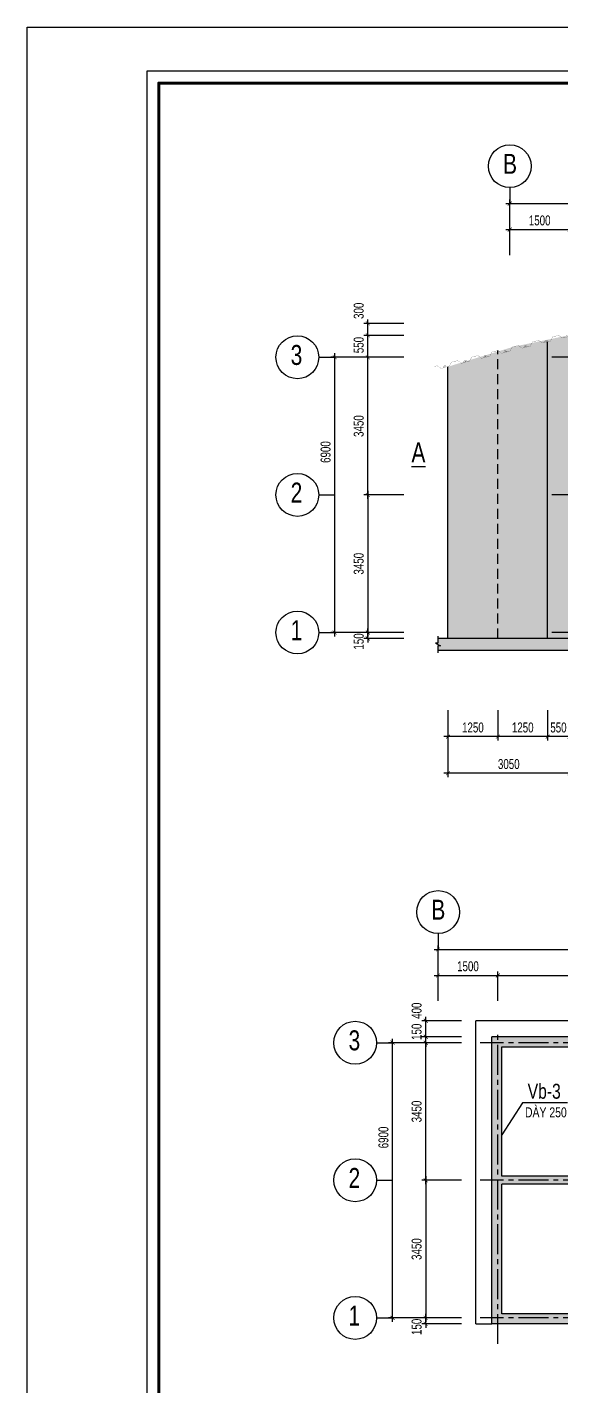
# Model space of a CAD drawing. Header units: millimetres. Extents: x -743195 to -406795, y -426565 to -367165.
# Drawn here: x -743195 to -729784, y -401249 to -367165 of the extents above; entities that cross this region are included whole.
import ezdxf

# ---------------------------------------------------------------- set-up
doc = ezdxf.new("R2010")
doc.units = ezdxf.units.MM
doc.header["$LTSCALE"] = 1000
doc.header["$MEASUREMENT"] = 0
doc.linetypes.add('CENTER2', pattern=[1.125, 0.75, -0.125, 0.125, -0.125])
doc.linetypes.add('HIDDEN', pattern=[0.375, 0.25, -0.125])
for name, color, linetype in [('004HIDDEN', 252, 'HIDDEN'), ('CDC-KHUNGTEN', 7, 'Continuous'), ('CDC.01.AXIS', 160, 'CENTER2'), ('CDC.02.DIM', 1, 'Continuous'), ('CDC.03.BORDER', 3, 'Continuous'), ('CDC.06.TEXT', 2, 'Continuous'), ('CDC.10.HATCH', 251, 'Continuous'), ('DIM', 1, 'Continuous'), ('KCS_CHI', 1, 'Continuous')]:
    doc.layers.add(name, color=color, linetype=linetype)
doc.styles.add('ARIAL', font='arial.ttf', dxfattribs={"width": 0.7})
doc.styles.add('KCS_SMTEXT', font='arial.ttf', dxfattribs={"width": 0.7})
doc.dimstyles.new('100', dxfattribs={"dimscale": 100, "dimtxt": 2.5, "dimasz": 1, "dimexe": 1, "dimexo": 0, "dimgap": 1, "dimtad": 1, "dimdec": 0, "dimdsep": 46, "dimtxsty": 'ARIAL', "dimblk": 'ARCHTICK', "dimcen": 1, "dimdle": 1, "dimclrd": 1, "dimclre": 1, "dimclrt": 2, "dimadec": 0, "dimazin": 0, "dimtfac": 0.00072, "dimtdec": 0, "dimtix": 1, "dimtmove": 2, "dimatfit": 3, "dimldrblk": 'ARCHTICK', "dimfxl": 1, "dimtolj": 1, "dimarcsym": 0})
pattern_1 = [(50, (3326.72, -18708.47), (215.178055, -18.82564), [22.5, -247.5]), (355, (3326.72, -18708.47), (-41.6254, 225.65764), [18, -198]), (100.4514, (3344.65, -18710.04), (173.552815, 206.831863), [19.122057, -210.342634]), (46.1842, (3326.72, -18648.47), (320.172315, -49.655704), [33.75, -371.25]), (96.6356, (3353.4, -18652.6), (280.39881, 292.23536), [28.68309, -315.5139]), (351.1842, (3326.7, -18648.47), (280.39858, 292.23558), [27, -297]), (21, (3356.72, -18663.47), (179.072116, -120.785667), [22.5, -247.5]), (226, (3356.72, -18663.47), (201.564637, -109.66194), [18, -198]), (71.4514, (3371.64, -18673.53), (252.06679, 96.75915), [19.122057, -210.342634]), (67.5, (3326.716, -18708.47), (-46.774855, 88.3123386), [0, -195.6, 0, -201, 0, -198.75]), (4.5, (3326.72, -18708.47), (85.005277, 114.030957), [0, -114.6, 0, -191.1, 0, -75.75]), (327.5, (3259.816, -18708.47), (160.146731, -6.7664615), [0, -75, 0, -234, 0, -310.5]), (317.5, (3229.82, -18708.47), (174.95585, 30.031495), [0, -97.5, 0, -155.4, 0, -220.5]), (315, (3326.72, -18708.47), (90.156115, 90.156115), []), (315, (3326.72, -18671.72), (90.156115, 90.156115), [])]

# ---------------------------------------------------------------- blocks, each defined once
blk = doc.blocks.new('_ArchTick')
at = {"color": 0, "linetype": 'ByBlock', "const_width": 0.15}
blk.add_lwpolyline([(-0.5, -0.5), (0.5, 0.5)], dxfattribs=at)
blk = doc.blocks.new('*D26')
at = {"layer": 'CDC.02.DIM', "color": 1, "lineweight": -2, "transparency": 16777216}
for p, q in [((-733199, -395972), (-733199, -399622)), ((-732297, -396072), (-733299, -396072)), ((-732297, -399522), (-733299, -399522))]:
    blk.add_line(p, q, dxfattribs=at)
at = {"layer": 'Defpoints', "color": 0, "transparency": 16777216}
for p in [(-732297, -396072), (-733199, -399522), (-732297, -399522)]:
    blk.add_point(p, dxfattribs=at)
at = {"layer": 'CDC.02.DIM', "color": 1, "lineweight": -2, "transparency": 16777216, "xscale": 100, "yscale": 100, "zscale": 100}
for p, rotation in [((-733199, -396072), 90), ((-733199, -399522), 270)]:
    blk.add_blockref('_ArchTick', p, dxfattribs=dict(at, rotation=rotation))
at = {"layer": 'CDC.02.DIM', "color": 2, "transparency": 16777216, "insert": (-733426, -397797), "char_height": 250, "attachment_point": 5, "rotation": 90, "style": 'ARIAL'}
blk.add_mtext('\\A1;3450', dxfattribs=at)
blk = doc.blocks.new('*D27')
at = {"layer": 'CDC.02.DIM', "color": 1, "lineweight": -2, "transparency": 16777216}
for p, q in [((-732297, -392622), (-733299, -392622)), ((-733199, -396172), (-733199, -392522)), ((-732297, -396072), (-733299, -396072))]:
    blk.add_line(p, q, dxfattribs=at)
at = {"layer": 'Defpoints', "color": 0, "transparency": 16777216}
for p in [(-733199, -392622), (-732297, -392622), (-732297, -396072)]:
    blk.add_point(p, dxfattribs=at)
at = {"layer": 'CDC.02.DIM', "color": 1, "lineweight": -2, "transparency": 16777216, "xscale": 100, "yscale": 100, "zscale": 100}
for p, rotation in [((-733199, -392622), 90), ((-733199, -396072), 270)]:
    blk.add_blockref('_ArchTick', p, dxfattribs=dict(at, rotation=rotation))
at = {"layer": 'CDC.02.DIM', "color": 2, "transparency": 16777216, "insert": (-733426, -394347), "char_height": 250, "attachment_point": 5, "rotation": 90, "style": 'ARIAL'}
blk.add_mtext('\\A1;3450', dxfattribs=at)
blk = doc.blocks.new('*D28')
at = {"layer": 'CDC.02.DIM', "color": 1, "lineweight": -2, "transparency": 16777216}
for p, q in [((-732297, -392622), (-734129, -392622)), ((-734029, -399622), (-734029, -392522)), ((-732297, -399522), (-734129, -399522))]:
    blk.add_line(p, q, dxfattribs=at)
at = {"layer": 'Defpoints', "color": 0, "transparency": 16777216}
for p in [(-734029, -392622), (-732297, -392622), (-732297, -399522)]:
    blk.add_point(p, dxfattribs=at)
at = {"layer": 'CDC.02.DIM', "color": 1, "lineweight": -2, "transparency": 16777216, "xscale": 100, "yscale": 100, "zscale": 100}
for p, rotation in [((-734029, -392622), 90), ((-734029, -399522), 270)]:
    blk.add_blockref('_ArchTick', p, dxfattribs=dict(at, rotation=rotation))
at = {"layer": 'CDC.02.DIM', "color": 2, "transparency": 16777216, "insert": (-734257, -394998), "char_height": 250, "attachment_point": 5, "rotation": 90, "style": 'ARIAL'}
blk.add_mtext('\\A1;6900', dxfattribs=at)
blk = doc.blocks.new('*D36')
at = {"layer": 'CDC.02.DIM', "color": 1, "lineweight": -2, "transparency": 16777216}
for p, q in [((-732297, -392472), (-733299, -392472)), ((-732297, -392622), (-733299, -392622)), ((-733199, -392472), (-733199, -392372)), ((-733199, -392622), (-733199, -392472)), ((-733199, -392622), (-733199, -392722))]:
    blk.add_line(p, q, dxfattribs=at)
at = {"layer": 'Defpoints', "color": 0, "transparency": 16777216}
for p in [(-733199, -392472), (-732297, -392472), (-732297, -392622)]:
    blk.add_point(p, dxfattribs=at)
at = {"layer": 'CDC.02.DIM', "color": 1, "lineweight": -2, "transparency": 16777216, "xscale": 100, "yscale": 100, "zscale": 100}
for p, rotation in [((-733199, -392472), 270), ((-733199, -392622), 90)]:
    blk.add_blockref('_ArchTick', p, dxfattribs=dict(at, rotation=rotation))
at = {"layer": 'CDC.02.DIM', "color": 2, "transparency": 16777216, "insert": (-733426, -392349), "char_height": 250, "attachment_point": 5, "rotation": 90, "style": 'ARIAL'}
blk.add_mtext('\\A1;150', dxfattribs=at)
blk = doc.blocks.new('*D37')
at = {"layer": 'CDC.02.DIM', "color": 1, "lineweight": -2, "transparency": 16777216}
for p, q in [((-733199, -399522), (-733199, -399422)), ((-732297, -399522), (-733299, -399522)), ((-732297, -399672), (-733299, -399672)), ((-733199, -399672), (-733199, -399522)), ((-733199, -399672), (-733199, -399772))]:
    blk.add_line(p, q, dxfattribs=at)
at = {"layer": 'Defpoints', "color": 0, "transparency": 16777216}
for p in [(-733199, -399522), (-732297, -399522), (-732297, -399672)]:
    blk.add_point(p, dxfattribs=at)
at = {"layer": 'CDC.02.DIM', "color": 1, "lineweight": -2, "transparency": 16777216, "xscale": 100, "yscale": 100, "zscale": 100}
for p, rotation in [((-733199, -399522), 270), ((-733199, -399672), 90)]:
    blk.add_blockref('_ArchTick', p, dxfattribs=dict(at, rotation=rotation))
at = {"layer": 'CDC.02.DIM', "color": 2, "transparency": 16777216, "insert": (-733426, -399746), "char_height": 250, "attachment_point": 5, "rotation": 90, "style": 'ARIAL'}
blk.add_mtext('\\A1;150', dxfattribs=at)
blk = doc.blocks.new('*D288')
at = {"layer": 'CDC.02.DIM', "color": 1, "lineweight": -2, "transparency": 16777216}
for p, q in [((-733749, -378890), (-734751, -378890)), ((-734651, -378790), (-734651, -382440)), ((-733749, -382340), (-734751, -382340))]:
    blk.add_line(p, q, dxfattribs=at)
at = {"layer": 'Defpoints', "color": 0, "transparency": 16777216}
for p in [(-733749, -378890), (-734651, -382340), (-733749, -382340)]:
    blk.add_point(p, dxfattribs=at)
at = {"layer": 'CDC.02.DIM', "color": 1, "lineweight": -2, "transparency": 16777216, "xscale": 100, "yscale": 100, "zscale": 100}
for p, rotation in [((-734651, -378890), 90), ((-734651, -382340), 270)]:
    blk.add_blockref('_ArchTick', p, dxfattribs=dict(at, rotation=rotation))
at = {"layer": 'CDC.02.DIM', "color": 2, "transparency": 16777216, "insert": (-734878, -380615), "char_height": 250, "attachment_point": 5, "rotation": 90, "style": 'ARIAL'}
blk.add_mtext('\\A1;3450', dxfattribs=at)
blk = doc.blocks.new('*D289')
at = {"layer": 'CDC.02.DIM', "color": 1, "lineweight": -2, "transparency": 16777216}
for p, q in [((-733749, -375440), (-734751, -375440)), ((-734651, -378990), (-734651, -375340)), ((-733749, -378890), (-734751, -378890))]:
    blk.add_line(p, q, dxfattribs=at)
at = {"layer": 'Defpoints', "color": 0, "transparency": 16777216}
for p in [(-734651, -375440), (-733749, -375440), (-733749, -378890)]:
    blk.add_point(p, dxfattribs=at)
at = {"layer": 'CDC.02.DIM', "color": 1, "lineweight": -2, "transparency": 16777216, "xscale": 100, "yscale": 100, "zscale": 100}
for p, rotation in [((-734651, -375440), 90), ((-734651, -378890), 270)]:
    blk.add_blockref('_ArchTick', p, dxfattribs=dict(at, rotation=rotation))
at = {"layer": 'CDC.02.DIM', "color": 2, "transparency": 16777216, "insert": (-734878, -377165), "char_height": 250, "attachment_point": 5, "rotation": 90, "style": 'ARIAL'}
blk.add_mtext('\\A1;3450', dxfattribs=at)
blk = doc.blocks.new('*D290')
at = {"layer": 'CDC.02.DIM', "color": 1, "lineweight": -2, "transparency": 16777216}
for p, q in [((-733749, -375440), (-735581, -375440)), ((-735481, -382440), (-735481, -375340)), ((-733749, -382340), (-735581, -382340))]:
    blk.add_line(p, q, dxfattribs=at)
at = {"layer": 'Defpoints', "color": 0, "transparency": 16777216}
for p in [(-735481, -375440), (-733749, -375440), (-733749, -382340)]:
    blk.add_point(p, dxfattribs=at)
at = {"layer": 'CDC.02.DIM', "color": 1, "lineweight": -2, "transparency": 16777216, "xscale": 100, "yscale": 100, "zscale": 100}
for p, rotation in [((-735481, -375440), 90), ((-735481, -382340), 270)]:
    blk.add_blockref('_ArchTick', p, dxfattribs=dict(at, rotation=rotation))
at = {"layer": 'CDC.02.DIM', "color": 2, "transparency": 16777216, "insert": (-735709, -377816), "char_height": 250, "attachment_point": 5, "rotation": 90, "style": 'ARIAL'}
blk.add_mtext('\\A1;6900', dxfattribs=at)
blk = doc.blocks.new('*D298')
at = {"layer": 'CDC.02.DIM', "color": 1, "lineweight": -2, "transparency": 16777216}
for p, q in [((-730140, -384285), (-730140, -385050)), ((-729590, -384285), (-729590, -385050)), ((-729490, -384950), (-730240, -384950))]:
    blk.add_line(p, q, dxfattribs=at)
at = {"layer": 'Defpoints', "color": 0, "transparency": 16777216}
for p in [(-730140, -384285), (-729590, -384285), (-730140, -384950)]:
    blk.add_point(p, dxfattribs=at)
at = {"layer": 'CDC.02.DIM', "color": 1, "lineweight": -2, "transparency": 16777216, "xscale": 100, "yscale": 100, "zscale": 100, "rotation": 180}
blk.add_blockref('_ArchTick', (-730140, -384950), dxfattribs=at)
at = {"layer": 'CDC.02.DIM', "color": 1, "lineweight": -2, "transparency": 16777216, "xscale": 100, "yscale": 100, "zscale": 100}
blk.add_blockref('_ArchTick', (-729590, -384950), dxfattribs=at)
at = {"layer": 'CDC.02.DIM', "color": 2, "transparency": 16777216, "insert": (-729869, -384722), "char_height": 250, "attachment_point": 5, "style": 'ARIAL'}
blk.add_mtext('\\A1;550', dxfattribs=at)
blk = doc.blocks.new('*D299')
at = {"layer": 'CDC.02.DIM', "color": 1, "lineweight": -2, "transparency": 16777216}
for p, q in [((-733749, -374890), (-734751, -374890)), ((-734651, -375540), (-734651, -374790)), ((-733749, -375440), (-734751, -375440))]:
    blk.add_line(p, q, dxfattribs=at)
at = {"layer": 'Defpoints', "color": 0, "transparency": 16777216}
for p in [(-734651, -374890), (-733749, -374890), (-733749, -375440)]:
    blk.add_point(p, dxfattribs=at)
at = {"layer": 'CDC.02.DIM', "color": 1, "lineweight": -2, "transparency": 16777216, "xscale": 100, "yscale": 100, "zscale": 100}
for p, rotation in [((-734651, -374890), 90), ((-734651, -375440), 270)]:
    blk.add_blockref('_ArchTick', p, dxfattribs=dict(at, rotation=rotation))
at = {"layer": 'CDC.02.DIM', "color": 2, "transparency": 16777216, "insert": (-734878, -375134), "char_height": 250, "attachment_point": 5, "rotation": 90, "style": 'ARIAL'}
blk.add_mtext('\\A1;550', dxfattribs=at)
blk = doc.blocks.new('*D300')
at = {"layer": 'CDC.02.DIM', "color": 1, "lineweight": -2, "transparency": 16777216}
for p, q in [((-733749, -382340), (-734751, -382340)), ((-734651, -382340), (-734651, -382240)), ((-734651, -382490), (-734651, -382340)), ((-733749, -382490), (-734751, -382490)), ((-734651, -382490), (-734651, -382590))]:
    blk.add_line(p, q, dxfattribs=at)
at = {"layer": 'Defpoints', "color": 0, "transparency": 16777216}
for p in [(-734651, -382340), (-733749, -382340), (-733749, -382490)]:
    blk.add_point(p, dxfattribs=at)
at = {"layer": 'CDC.02.DIM', "color": 1, "lineweight": -2, "transparency": 16777216, "xscale": 100, "yscale": 100, "zscale": 100}
for p, rotation in [((-734651, -382340), 270), ((-734651, -382490), 90)]:
    blk.add_blockref('_ArchTick', p, dxfattribs=dict(at, rotation=rotation))
at = {"layer": 'CDC.02.DIM', "color": 2, "transparency": 16777216, "insert": (-734878, -382564), "char_height": 250, "attachment_point": 5, "rotation": 90, "style": 'ARIAL'}
blk.add_mtext('\\A1;150', dxfattribs=at)
blk = doc.blocks.new('*D308')
at = {"layer": 'CDC.02.DIM', "color": 1, "lineweight": -2, "transparency": 16777216}
for p, q in [((-731390, -384285), (-731390, -385050)), ((-730140, -384285), (-730140, -385050)), ((-730040, -384950), (-731490, -384950))]:
    blk.add_line(p, q, dxfattribs=at)
at = {"layer": 'Defpoints', "color": 0, "transparency": 16777216}
for p in [(-731390, -384285), (-730140, -384285), (-731390, -384950)]:
    blk.add_point(p, dxfattribs=at)
at = {"layer": 'CDC.02.DIM', "color": 1, "lineweight": -2, "transparency": 16777216, "xscale": 100, "yscale": 100, "zscale": 100, "rotation": 180}
blk.add_blockref('_ArchTick', (-731390, -384950), dxfattribs=at)
at = {"layer": 'CDC.02.DIM', "color": 1, "lineweight": -2, "transparency": 16777216, "xscale": 100, "yscale": 100, "zscale": 100}
blk.add_blockref('_ArchTick', (-730140, -384950), dxfattribs=at)
at = {"layer": 'CDC.02.DIM', "color": 2, "transparency": 16777216, "insert": (-730765, -384722), "char_height": 250, "attachment_point": 5, "style": 'ARIAL'}
blk.add_mtext('\\A1;1250', dxfattribs=at)
blk = doc.blocks.new('*D309')
at = {"layer": 'CDC.02.DIM', "color": 1, "lineweight": -2, "transparency": 16777216}
for p, q in [((-732640, -384285), (-732640, -385050)), ((-731390, -384285), (-731390, -385050)), ((-731290, -384950), (-732740, -384950))]:
    blk.add_line(p, q, dxfattribs=at)
at = {"layer": 'Defpoints', "color": 0, "transparency": 16777216}
for p in [(-732640, -384285), (-731390, -384285), (-732640, -384950)]:
    blk.add_point(p, dxfattribs=at)
at = {"layer": 'CDC.02.DIM', "color": 1, "lineweight": -2, "transparency": 16777216, "xscale": 100, "yscale": 100, "zscale": 100, "rotation": 180}
blk.add_blockref('_ArchTick', (-732640, -384950), dxfattribs=at)
at = {"layer": 'CDC.02.DIM', "color": 1, "lineweight": -2, "transparency": 16777216, "xscale": 100, "yscale": 100, "zscale": 100}
blk.add_blockref('_ArchTick', (-731390, -384950), dxfattribs=at)
at = {"layer": 'CDC.02.DIM', "color": 2, "transparency": 16777216, "insert": (-732015, -384722), "char_height": 250, "attachment_point": 5, "style": 'ARIAL'}
blk.add_mtext('\\A1;1250', dxfattribs=at)
blk = doc.blocks.new('*D310')
at = {"layer": 'CDC.02.DIM', "color": 1, "lineweight": -2, "transparency": 16777216}
for p, q in [((-732640, -384285), (-732640, -385967)), ((-729590, -384285), (-729590, -385967)), ((-729490, -385867), (-732740, -385867))]:
    blk.add_line(p, q, dxfattribs=at)
at = {"layer": 'Defpoints', "color": 0, "transparency": 16777216}
for p in [(-732640, -384285), (-729590, -384285), (-732640, -385867)]:
    blk.add_point(p, dxfattribs=at)
at = {"layer": 'CDC.02.DIM', "color": 1, "lineweight": -2, "transparency": 16777216, "xscale": 100, "yscale": 100, "zscale": 100, "rotation": 180}
blk.add_blockref('_ArchTick', (-732640, -385867), dxfattribs=at)
at = {"layer": 'CDC.02.DIM', "color": 1, "lineweight": -2, "transparency": 16777216, "xscale": 100, "yscale": 100, "zscale": 100}
blk.add_blockref('_ArchTick', (-729590, -385867), dxfattribs=at)
at = {"layer": 'CDC.02.DIM', "color": 2, "transparency": 16777216, "insert": (-731115, -385639), "char_height": 250, "attachment_point": 5, "style": 'ARIAL'}
blk.add_mtext('\\A1;3050', dxfattribs=at)
blk = doc.blocks.new('*D314')
at = {"layer": 'Defpoints', "color": 0, "transparency": 16777216}
for p in [(-734651, -374590), (-733749, -374590), (-733749, -374890)]:
    blk.add_point(p, dxfattribs=at)
at = {"layer": 'KCS_CHI', "color": 1, "lineweight": -2, "transparency": 16777216}
for p, q in [((-734651, -374990), (-734651, -374490)), ((-733749, -374590), (-734751, -374590)), ((-733749, -374890), (-734751, -374890))]:
    blk.add_line(p, q, dxfattribs=at)
at = {"layer": 'KCS_CHI', "color": 1, "lineweight": -2, "transparency": 16777216, "xscale": 100, "yscale": 100, "zscale": 100}
for p, rotation in [((-734651, -374590), 90), ((-734651, -374890), 270)]:
    blk.add_blockref('_ArchTick', p, dxfattribs=dict(at, rotation=rotation))
at = {"layer": 'KCS_CHI', "color": 2, "transparency": 16777216, "insert": (-734878, -374275), "char_height": 250, "attachment_point": 5, "rotation": 90, "style": 'ARIAL'}
blk.add_mtext('\\A1;300', dxfattribs=at)
blk = doc.blocks.new('*D339')
at = {"layer": 'CDC.02.DIM', "color": 1, "lineweight": -2, "transparency": 16777216}
for p, q in [((-732297, -392072), (-733299, -392072)), ((-733199, -392572), (-733199, -391972)), ((-732297, -392472), (-733299, -392472))]:
    blk.add_line(p, q, dxfattribs=at)
at = {"layer": 'Defpoints', "color": 0, "transparency": 16777216}
for p in [(-733199, -392072), (-732297, -392072), (-732297, -392472)]:
    blk.add_point(p, dxfattribs=at)
at = {"layer": 'CDC.02.DIM', "color": 1, "lineweight": -2, "transparency": 16777216, "xscale": 100, "yscale": 100, "zscale": 100}
for p, rotation in [((-733199, -392072), 90), ((-733199, -392472), 270)]:
    blk.add_blockref('_ArchTick', p, dxfattribs=dict(at, rotation=rotation))
at = {"layer": 'CDC.02.DIM', "color": 2, "transparency": 16777216, "insert": (-733426, -391821), "char_height": 250, "attachment_point": 5, "rotation": 90, "style": 'ARIAL'}
blk.add_mtext('\\A1;400', dxfattribs=at)
blk = doc.blocks.new('*D353')
at = {"layer": 'CDC.02.DIM', "color": 1, "lineweight": -2, "transparency": 16777216}
for p, q in [((-731090, -372878), (-731090, -371487)), ((-723790, -372878), (-723790, -371487)), ((-731190, -371587), (-723690, -371587))]:
    blk.add_line(p, q, dxfattribs=at)
at = {"layer": 'Defpoints', "color": 0, "transparency": 16777216}
for p in [(-723790, -371587), (-731090, -372878), (-723790, -372878)]:
    blk.add_point(p, dxfattribs=at)
at = {"layer": 'CDC.02.DIM', "color": 1, "lineweight": -2, "transparency": 16777216, "xscale": 100, "yscale": 100, "zscale": 100, "rotation": 180}
blk.add_blockref('_ArchTick', (-731090, -371587), dxfattribs=at)
at = {"layer": 'CDC.02.DIM', "color": 1, "lineweight": -2, "transparency": 16777216, "xscale": 100, "yscale": 100, "zscale": 100}
blk.add_blockref('_ArchTick', (-723790, -371587), dxfattribs=at)
at = {"layer": 'CDC.02.DIM', "color": 2, "transparency": 16777216, "insert": (-727440, -371359), "char_height": 250, "attachment_point": 5, "style": 'ARIAL'}
blk.add_mtext('\\A1;7300', dxfattribs=at)
blk = doc.blocks.new('*D374')
at = {"layer": 'CDC.02.DIM', "color": 1, "lineweight": -2, "transparency": 16777216}
for p, q in [((-731090, -372878), (-731090, -372139)), ((-729590, -372878), (-729590, -372139)), ((-731190, -372239), (-729490, -372239))]:
    blk.add_line(p, q, dxfattribs=at)
at = {"layer": 'Defpoints', "color": 0, "transparency": 16777216}
for p in [(-729590, -372239), (-731090, -372878), (-729590, -372878)]:
    blk.add_point(p, dxfattribs=at)
at = {"layer": 'CDC.02.DIM', "color": 1, "lineweight": -2, "transparency": 16777216, "xscale": 100, "yscale": 100, "zscale": 100, "rotation": 180}
blk.add_blockref('_ArchTick', (-731090, -372239), dxfattribs=at)
at = {"layer": 'CDC.02.DIM', "color": 1, "lineweight": -2, "transparency": 16777216, "xscale": 100, "yscale": 100, "zscale": 100}
blk.add_blockref('_ArchTick', (-729590, -372239), dxfattribs=at)
at = {"layer": 'CDC.02.DIM', "color": 2, "transparency": 16777216, "insert": (-730340, -372011), "char_height": 250, "attachment_point": 5, "style": 'ARIAL'}
blk.add_mtext('\\A1;1500', dxfattribs=at)
blk = doc.blocks.new('*D384')
at = {"layer": 'CDC.02.DIM', "color": 1, "lineweight": -2, "transparency": 16777216}
for p, q in [((-732889, -391575), (-732889, -390183)), ((-725589, -391575), (-725589, -390183)), ((-732989, -390283), (-725489, -390283))]:
    blk.add_line(p, q, dxfattribs=at)
at = {"layer": 'Defpoints', "color": 0, "transparency": 16777216}
for p in [(-725589, -390283), (-732889, -391575), (-725589, -391575)]:
    blk.add_point(p, dxfattribs=at)
at = {"layer": 'CDC.02.DIM', "color": 1, "lineweight": -2, "transparency": 16777216, "xscale": 100, "yscale": 100, "zscale": 100, "rotation": 180}
blk.add_blockref('_ArchTick', (-732889, -390283), dxfattribs=at)
at = {"layer": 'CDC.02.DIM', "color": 1, "lineweight": -2, "transparency": 16777216, "xscale": 100, "yscale": 100, "zscale": 100}
blk.add_blockref('_ArchTick', (-725589, -390283), dxfattribs=at)
at = {"layer": 'CDC.02.DIM', "color": 2, "transparency": 16777216, "insert": (-729239, -390056), "char_height": 250, "attachment_point": 5, "style": 'ARIAL'}
blk.add_mtext('\\A1;7300', dxfattribs=at)
blk = doc.blocks.new('*D387')
at = {"layer": 'CDC.02.DIM', "color": 1, "lineweight": -2, "transparency": 16777216}
for p, q in [((-732989, -390936), (-731289, -390936)), ((-732889, -391575), (-732889, -390836)), ((-731389, -391575), (-731389, -390836))]:
    blk.add_line(p, q, dxfattribs=at)
at = {"layer": 'Defpoints', "color": 0, "transparency": 16777216}
for p in [(-731389, -390936), (-732889, -391575), (-731389, -391575)]:
    blk.add_point(p, dxfattribs=at)
at = {"layer": 'CDC.02.DIM', "color": 1, "lineweight": -2, "transparency": 16777216, "xscale": 100, "yscale": 100, "zscale": 100, "rotation": 180}
blk.add_blockref('_ArchTick', (-732889, -390936), dxfattribs=at)
at = {"layer": 'CDC.02.DIM', "color": 1, "lineweight": -2, "transparency": 16777216, "xscale": 100, "yscale": 100, "zscale": 100}
blk.add_blockref('_ArchTick', (-731389, -390936), dxfattribs=at)
at = {"layer": 'CDC.02.DIM', "color": 2, "transparency": 16777216, "insert": (-732139, -390708), "char_height": 250, "attachment_point": 5, "style": 'ARIAL'}
blk.add_mtext('\\A1;1500', dxfattribs=at)
blk = doc.blocks.new('*D388')
at = {"layer": 'CDC.02.DIM', "color": 1, "lineweight": -2, "transparency": 16777216}
for p, q in [((-731489, -390936), (-726689, -390936)), ((-731389, -391575), (-731389, -390836)), ((-726789, -391575), (-726789, -390836))]:
    blk.add_line(p, q, dxfattribs=at)
at = {"layer": 'Defpoints', "color": 0, "transparency": 16777216}
for p in [(-726789, -390936), (-731389, -391575), (-726789, -391575)]:
    blk.add_point(p, dxfattribs=at)
at = {"layer": 'CDC.02.DIM', "color": 1, "lineweight": -2, "transparency": 16777216, "xscale": 100, "yscale": 100, "zscale": 100, "rotation": 180}
blk.add_blockref('_ArchTick', (-731389, -390936), dxfattribs=at)
at = {"layer": 'CDC.02.DIM', "color": 1, "lineweight": -2, "transparency": 16777216, "xscale": 100, "yscale": 100, "zscale": 100}
blk.add_blockref('_ArchTick', (-726789, -390936), dxfattribs=at)
at = {"layer": 'CDC.02.DIM', "color": 2, "transparency": 16777216, "insert": (-729089, -390708), "char_height": 250, "attachment_point": 5, "style": 'ARIAL'}
blk.add_mtext('\\A1;4600', dxfattribs=at)
blk = doc.blocks.new('KHUNG A1')
at = {"layer": 'CDC-KHUNGTEN', "color": 8}
blk.add_lwpolyline([(10368.18, 709.17), (10447.22, 709.17), (10447.22, 1281.17), (9647.22, 1281.17), (9647.22, 709.17), (10368.18, 709.17)], dxfattribs=at)
at = {"layer": 'CDC-KHUNGTEN', "color": 255, "lineweight": 60}
blk.add_lwpolyline([(10366.22, 712.17), (10366.22, 1278.17), (9650.22, 1278.17), (9650.22, 712.17), (10366.22, 712.17)], close=True, dxfattribs=at)
at = {"layer": 'Defpoints', "color": 1, "ltscale": 0.2}
blk.add_lwpolyline([(9617.22, 698.17), (9617.22, 1292.17), (10458.22, 1292.17), (10458.22, 698.17), (9617.22, 698.17)], close=True, dxfattribs=at)

msp = doc.modelspace()

# ---------------------------------------------------------------- hatches: boundary and pattern name
at = {"layer": 'CDC.10.HATCH'}
h = msp.add_hatch(dxfattribs=at)
h.set_pattern_fill('AR-SAND,_O', color=256, scale=150)
h.set_pattern_definition([(37.5, (0, -3165.5), (-9.449004, 289.023565), [0, -228, 0, -255, 0, -243.75]), (7.5, (0, -3165.5), (265.4665, 423.32191), [0, -123, 0, -205.5, 0, -78.75]), (327.5, (-184.5, -3165.5), (467.12128, 0.84886), [0, -75, 0, -270, 0, -352.5]), (317.5, (-184.5, -3165.5), (450.919, 131.65133), [0, -37.5, 0, -177, 0, -202.5])])
h.paths.add_polyline_path([(-703840.5, -382490.5), (-703826.5, -375637.8), (-706144.6, -373402.6), (-711935.3, -373216.1), (-717882.7, -373188), (-721416.5, -373374.6), (-724968.9, -373864.2), (-728542.2, -374667.6), (-730992, -375174.6), (-732640.5, -375675.8), (-732640.5, -382490.5)])
h = msp.add_hatch(dxfattribs=at)
h.set_pattern_fill('CHAU-02', color=256, scale=30, style=0, pattern_type=2)
h.set_pattern_definition([(50, (0, -3165.5), (215.178055, -18.82564), [22.5, -247.5]), (355, (0, -3165.5), (-41.6254, 225.65764), [18, -198]), (100.4514, (17.93, -3167.07), (173.552815, 206.83186), [19.122057, -210.342634]), (46.1842, (0, -3105.5), (320.172315, -49.655704), [33.75, -371.25]), (96.6356, (26.68, -3109.64), (280.39881, 292.23536), [28.68309, -315.5139]), (351.1842, (0, -3105.5), (280.39858, 292.23558), [27, -297]), (21, (30, -3120.5), (179.072116, -120.785667), [22.5, -247.5]), (226, (30, -3120.5), (201.564637, -109.66194), [18, -198]), (71.4514, (44.92, -3130.57), (252.06679, 96.75915), [19.122057, -210.342634]), (67.5, (0, -3165.5), (-46.774855, 88.3123386), [0, -195.6, 0, -201, 0, -198.75]), (4.5, (0, -3165.5), (85.005277, 114.030957), [0, -114.6, 0, -191.1, 0, -75.75]), (327.5, (-66.9, -3165.5), (160.146731, -6.7664615), [0, -75, 0, -234, 0, -310.5]), (317.5, (-96.9, -3165.5), (174.95585, 30.031495), [0, -97.5, 0, -155.4, 0, -220.5]), (315, (0, -3165.5), (90.156115, 90.156115), []), (315, (0, -3128.75), (90.156115, 90.156115), [])])
h.paths.add_polyline_path([(-732890.5, -382490.5), (-732890.5, -382610.5), (-732950.5, -382610.5), (-732830.5, -382670.5), (-732890.5, -382670.5), (-732890.5, -382790.5), (-729590.5, -382790.5), (-729590.5, -382490.5)])
h.paths.add_polyline_path([(-724990.5, -382490.5), (-729590.5, -382490.5), (-729590.5, -382790.5), (-724990.5, -382790.5)])
h.paths.add_polyline_path([(-720490.5, -382490.5), (-724990.5, -382490.5), (-724990.5, -382790.5), (-720490.5, -382790.5)])
h.paths.add_polyline_path([(-715990.5, -382490.5), (-720490.5, -382490.5), (-720490.5, -382790.5), (-715990.5, -382790.5)])
h.paths.add_polyline_path([(-711490.5, -382490.5), (-715990.5, -382490.5), (-715990.5, -382790.5), (-711490.5, -382790.5)])
h.paths.add_polyline_path([(-706890.5, -382490.5), (-711490.5, -382490.5), (-711490.5, -382790.5), (-706890.5, -382790.5)])
h.paths.add_polyline_path([(-705090.5, -382490.5), (-706890.5, -382490.5), (-706890.5, -382790.5), (-705090.5, -382790.5)])
h.paths.add_polyline_path([(-703590.5, -382670.5), (-703530.5, -382670.5), (-703650.5, -382610.5), (-703590.5, -382610.5), (-703590.5, -382490.5), (-705090.5, -382490.5), (-705090.5, -382790.5), (-703590.5, -382790.5)])
h = msp.add_hatch(dxfattribs=at)
h.set_pattern_fill('CHAU-02', color=256, scale=30, style=0, pattern_type=2)
h.set_pattern_definition(pattern_1)
h.paths.add_polyline_path([(-731288.5, -392722.1), (-708788.5, -392722.1), (-708788.5, -399422.1), (-731288.5, -399422.1)], flags=16)
h.paths.add_polyline_path([(-731538.5, -392472.1), (-708538.5, -392472.1), (-708538.5, -399672.1), (-731538.5, -399672.1)])
h = msp.add_hatch(dxfattribs=at)
h.set_pattern_fill('CHAU-02', color=256, scale=30, style=0, pattern_type=2)
h.set_pattern_definition(pattern_1)
h.paths.add_polyline_path([(-729588.5, -395972.1), (-731288.5, -395972.1), (-731288.5, -396072.1), (-729588.5, -396072.1)])
h.paths.add_polyline_path([(-729588.5, -396072.1), (-731288.5, -396072.1), (-731288.5, -396172.1), (-729588.5, -396172.1)])
h.paths.add_polyline_path([(-726788.5, -396072.1), (-728588.5, -396072.1), (-728588.5, -396172.1), (-726888.5, -396172.1), (-726888.5, -397297.1), (-726788.5, -397297.1)])
h.paths.add_polyline_path([(-726788.5, -394847.1), (-726888.5, -394847.1), (-726888.5, -395972.1), (-728588.5, -395972.1), (-728588.5, -396072.1), (-726788.5, -396072.1)])
h.paths.add_polyline_path([(-725038.5, -396072.1), (-726788.5, -396072.1), (-726788.5, -397297.1), (-726688.5, -397297.1), (-726688.5, -396172.1), (-725038.5, -396172.1)])
h.paths.add_polyline_path([(-725038.5, -395972.1), (-726688.5, -395972.1), (-726688.5, -394847.1), (-726788.5, -394847.1), (-726788.5, -396072.1), (-725038.5, -396072.1)])
h.paths.add_polyline_path([(-726688.5, -392722.1), (-726788.5, -392722.1), (-726788.5, -393847.1), (-726688.5, -393847.1)])
h.paths.add_polyline_path([(-726788.5, -392722.1), (-726888.5, -392722.1), (-726888.5, -393847.1), (-726788.5, -393847.1)])
h.paths.add_polyline_path([(-726688.5, -398297.1), (-726788.5, -398297.1), (-726788.5, -399422.1), (-726688.5, -399422.1)])
h.paths.add_polyline_path([(-726788.5, -398297.1), (-726888.5, -398297.1), (-726888.5, -399422.1), (-726788.5, -399422.1)])

# ---------------------------------------------------------------- linework, layer by layer
at = {"color": 4, "const_width": 3.8}
for points in [[(-730173.9, -375044.1), (-730207.6, -375052.5), (-730214.5, -375024.8), (-730154.1, -375009.8), (-730143.6, -375051.7), (-730068.5, -375032.9), (-730068.5, -375032.9), (-730014.8, -374930.3), (-729937.2, -374911)], [(-729690.2, -374909), (-729658.4, -374901), (-729651.5, -374928.7), (-729764, -374956.8), (-729859.6, -374891.6), (-729937.2, -374911)], [(-731190, -375298.1), (-731223.6, -375306.5), (-731230.6, -375278.8), (-731170.2, -375263.7), (-731159.7, -375305.7), (-731084.5, -375286.9), (-731084.5, -375286.9), (-731030.8, -375184.3), (-730953.3, -375164.9)], [(-730706.3, -375163), (-730674.5, -375155), (-730667.5, -375182.7), (-730780, -375210.8), (-730875.7, -375145.6), (-730953.3, -375164.9)], [(-730682, -375171.1), (-730715.6, -375179.5), (-730722.5, -375151.8), (-730662.1, -375136.7), (-730651.6, -375178.7), (-730576.5, -375159.9), (-730576.5, -375159.9), (-730522.8, -375057.3), (-730445.2, -375038)], [(-730198.2, -375036), (-730166.4, -375028), (-730159.5, -375055.7), (-730272, -375083.8), (-730367.7, -375018.6), (-730445.2, -375038)], [(-732714.1, -375679.1), (-732747.8, -375687.5), (-732754.7, -375659.8), (-732694.3, -375644.7), (-732683.8, -375686.7), (-732608.7, -375667.9), (-732608.7, -375667.9), (-732554.9, -375565.3), (-732477.4, -375545.9)], [(-732230.4, -375544), (-732198.6, -375536), (-732191.7, -375563.7), (-732304.2, -375591.8), (-732399.8, -375526.5), (-732477.4, -375545.9)], [(-732206.1, -375552.1), (-732239.7, -375560.5), (-732246.6, -375532.8), (-732186.2, -375517.7), (-732175.8, -375559.7), (-732100.6, -375540.9), (-732100.6, -375540.9), (-732046.9, -375438.3), (-731969.3, -375418.9)], [(-731722.4, -375417), (-731690.5, -375409), (-731683.6, -375436.7), (-731796.1, -375464.8), (-731891.8, -375399.5), (-731969.3, -375418.9)], [(-731698, -375425.1), (-731731.7, -375433.5), (-731738.6, -375405.8), (-731678.2, -375390.7), (-731667.7, -375432.7), (-731592.6, -375413.9), (-731592.6, -375413.9), (-731538.9, -375311.3), (-731461.3, -375291.9)], [(-731214.3, -375290), (-731182.5, -375282), (-731175.6, -375309.7), (-731288.1, -375337.8), (-731383.7, -375272.6), (-731461.3, -375291.9)], [(-732738.4, -375670.9), (-732706.6, -375663), (-732699.7, -375690.7), (-732812.2, -375718.8), (-732907.8, -375653.5), (-732985.4, -375672.9)]]:
    msp.add_lwpolyline(points, dxfattribs=at)
at = {"layer": '004HIDDEN'}
msp.add_line((-731390.5, -382490.5), (-731390.5, -375268.8), dxfattribs=at)
at = {"layer": 'CDC.01.AXIS'}
for p, q in [((-705824.1, -375440.5), (-730034.9, -375440.5)), ((-705824.1, -378890.5), (-730034.9, -378890.5)), ((-705824.1, -382340.5), (-730034.9, -382340.5)), ((-707622.2, -392622.1), (-731833, -392622.1)), ((-731388.5, -400175.4), (-731388.5, -392344.1)), ((-707622.2, -396072.1), (-731833, -396072.1)), ((-707622.2, -399522.1), (-731833, -399522.1))]:
    msp.add_line(p, q, dxfattribs=at)
at = {"layer": 'CDC.02.DIM'}
for p, q in [((-731090.5, -371186.7), (-731090.5, -371586.7)), ((-732888.5, -389883.4), (-732888.5, -390283.4)), ((-734429.3, -392622.1), (-734029.3, -392622.1))]:
    msp.add_line(p, q, dxfattribs=at)
at = {"layer": 'CDC.03.BORDER', "ltscale": 100}
for p, q in [((-730140.5, -382490.5), (-730140.5, -375050.9)), ((-732640.5, -382490.5), (-732640.5, -375675.8)), ((-703590.5, -382490.5), (-732890.5, -382490.5)), ((-706540.5, -382490.5), (-729940.5, -382490.5)), ((-703590.5, -382790.5), (-732890.5, -382790.5)), ((-731538.5, -399672.1), (-731538.5, -392472.1)), ((-708538.5, -392472.1), (-731538.5, -392472.1)), ((-731288.5, -395972.1), (-731288.5, -392722.1)), ((-729588.5, -395972.1), (-731288.5, -395972.1)), ((-731288.5, -399422.1), (-731288.5, -396172.1)), ((-729588.5, -396172.1), (-731288.5, -396172.1)), ((-726888.5, -399422.1), (-731288.5, -399422.1)), ((-708538.5, -399672.1), (-731538.5, -399672.1))]:
    msp.add_line(p, q, dxfattribs=at)
at = {"layer": 'CDC.03.BORDER'}
msp.add_line((-731288.5, -392722.1), (-726888.5, -392722.1), dxfattribs=at)
at = {"layer": 'DIM'}
for p, q in [((-735881.2, -375440.5), (-735481.2, -375440.5)), ((-735881.2, -378890.5), (-735481.2, -378890.5)), ((-735881.2, -382340.5), (-735481.2, -382340.5)), ((-734429.3, -396072.1), (-734029.3, -396072.1)), ((-734429.3, -399522.1), (-734029.3, -399522.1))]:
    msp.add_line(p, q, dxfattribs=at)
at = {"layer": 'KCS_CHI'}
for p, q in [((-708138.5, -392072.1), (-731938.5, -392072.1)), ((-731938.5, -399672.1), (-731938.5, -392072.1)), ((-731938.5, -399672.1), (-731538.5, -399672.1))]:
    msp.add_line(p, q, dxfattribs=at)
msp.add_lwpolyline([(-732890.5, -382430.5), (-732890.5, -382610.5), (-732950.5, -382610.5), (-732830.5, -382670.5), (-732890.5, -382670.5), (-732890.5, -382850.5)], dxfattribs=at)
at = {"layer": 'KCS_CHI', "elevation": 0}
msp.add_lwpolyline([(-729646, -394133.7), (-730770.6, -394133.7), (-731288.5, -394931.4)], dxfattribs=at)
at = {"layer": 'KCS_CHI'}
for centre in [(-731090.5, -370649.8), (-736418.1, -375440.5), (-736418.1, -378890.5), (-736418.1, -382340.5), (-732888.5, -389346.5), (-734966.2, -392622.1), (-734966.2, -396072.1), (-734966.2, -399522.1)]:
    msp.add_circle(centre, 536.9, dxfattribs=at)

# ---------------------------------------------------------------- block references
at = {"xscale": 100, "yscale": 100, "zscale": 100}
msp.add_blockref('KHUNG A1', (-1704917.3, -496382.7), dxfattribs=at)

# ---------------------------------------------------------------- texts
at = {"layer": 'CDC.06.TEXT', "color": 6, "style": 'KCS_SMTEXT', "width": 0.75}
for s, p in [('B', (-731257.9, -370841.2)), ('3', (-736585.6, -375631.8)), ('%%UA', (-733555.8, -378074.7)), ('2', (-736585.6, -379081.8)), ('1', (-736585.6, -382531.8)), ('B', (-733056, -389537.8)), ('3', (-735133.6, -392813.4)), ('2', (-735133.6, -396263.4)), ('1', (-735133.6, -399713.4))]:
    msp.add_text(s, height=500, dxfattribs=at).set_placement(p)
at = {"layer": 'CDC.06.TEXT', "color": 3, "style": 'KCS_SMTEXT', "width": 0.75}
msp.add_text('Vb-3', height=375, dxfattribs=at).set_placement((-730641.1, -394027.2))
at = {"layer": 'CDC.06.TEXT', "style": 'KCS_SMTEXT', "width": 0.75}
msp.add_text('DÀY 250', height=250, dxfattribs=at).set_placement((-730708.4, -394493.4))

# ---------------------------------------------------------------- dimensions: what is measured, and where the dimension line sits
at = {"layer": 'CDC.02.DIM'}
for base, p1, p2, picture, middle in [((-723790.5, -371586.7), (-731090.5, -372878.2), (-723790.5, -372878.2), '*D353', (-727440.5, -371359)), ((-729590.5, -372239.1), (-731090.5, -372878.2), (-729590.5, -372878.2), '*D374', (-730340.5, -372011.4)), ((-732640.5, -384949.6), (-731390.5, -384285.3), (-732640.5, -384285.3), '*D309', (-732015.5, -384721.9)), ((-732640.5, -385866.7), (-729590.5, -384285.3), (-732640.5, -384285.3), '*D310', (-731115.5, -385639)), ((-731390.5, -384949.6), (-730140.5, -384285.3), (-731390.5, -384285.3), '*D308', (-730765.5, -384721.9)), ((-725588.5, -390283.4), (-732888.5, -391574.9), (-725588.5, -391574.9), '*D384', (-729238.5, -390055.7)), ((-731388.5, -390935.7), (-732888.5, -391574.9), (-731388.5, -391574.9), '*D387', (-732138.5, -390708.1)), ((-726788.5, -390935.7), (-731388.5, -391574.9), (-726788.5, -391574.9), '*D388', (-729088.5, -390708.1))]:
    dim = msp.add_linear_dim(base=base, p1=p1, p2=p2, dimstyle='100', dxfattribs=at)
    dim.commit()
    dim.dimension.update_dxf_attribs({"geometry": picture, "text_midpoint": middle})
for base, p1, p2, picture, middle in [((-734650.5, -374890.5), (-733749.1, -375440.5), (-733749.1, -374890.5), '*D299', (-734878.2, -375134.3)), ((-735481.2, -375440.5), (-733749.1, -382340.5), (-733749.1, -375440.5), '*D290', (-735708.9, -377816.4)), ((-734650.5, -382340.5), (-733749.1, -382490.5), (-733749.1, -382340.5), '*D300', (-734878.2, -382564)), ((-733198.6, -392072.1), (-732297.2, -392472.1), (-732297.2, -392072.1), '*D339', (-733426.2, -391820.7)), ((-733198.6, -392472.1), (-732297.2, -392622.1), (-732297.2, -392472.1), '*D36', (-733426.3, -392348.6)), ((-734029.3, -392622.1), (-732297.2, -399522.1), (-732297.2, -392622.1), '*D28', (-734257, -394998)), ((-733198.6, -399522.1), (-732297.2, -399672.1), (-732297.2, -399522.1), '*D37', (-733426.3, -399745.7))]:
    dim = msp.add_linear_dim(base=base, p1=p1, p2=p2, angle=90, dimstyle='100', dxfattribs=at)
    dim.commit()
    dim.dimension.update_dxf_attribs({"geometry": picture, "text_midpoint": middle, "dimtype": 160})
for base, p1, p2, picture, middle in [((-734650.5, -375440.5), (-733749.1, -378890.5), (-733749.1, -375440.5), '*D289', (-734878.2, -377165.5)), ((-734650.5, -382340.5), (-733749.1, -378890.5), (-733749.1, -382340.5), '*D288', (-734878.2, -380615.5)), ((-733198.6, -392622.1), (-732297.2, -396072.1), (-732297.2, -392622.1), '*D27', (-733426.3, -394347.1)), ((-733198.6, -399522.1), (-732297.2, -396072.1), (-732297.2, -399522.1), '*D26', (-733426.3, -397797.1))]:
    dim = msp.add_linear_dim(base=base, p1=p1, p2=p2, angle=90, dimstyle='100', dxfattribs=at)
    dim.commit()
    dim.dimension.update_dxf_attribs({"geometry": picture, "text_midpoint": middle})
dim = msp.add_linear_dim(base=(-730140.5, -384949.6), p1=(-729590.5, -384285.3), p2=(-730140.5, -384285.3), dimstyle='100', dxfattribs=at)
dim.commit()
dim.dimension.update_dxf_attribs({"geometry": '*D298', "text_midpoint": (-729868.5, -384721.9), "dimtype": 160})
at = {"layer": 'KCS_CHI'}
dim = msp.add_linear_dim(base=(-734650.5, -374590.5), p1=(-733749.1, -374890.5), p2=(-733749.1, -374590.5), angle=90, dimstyle='100', dxfattribs=at)
dim.commit()
dim.dimension.update_dxf_attribs({"geometry": '*D314', "text_midpoint": (-734878.2, -374275.1), "dimtype": 160})

doc.saveas('drawing.dxf')
